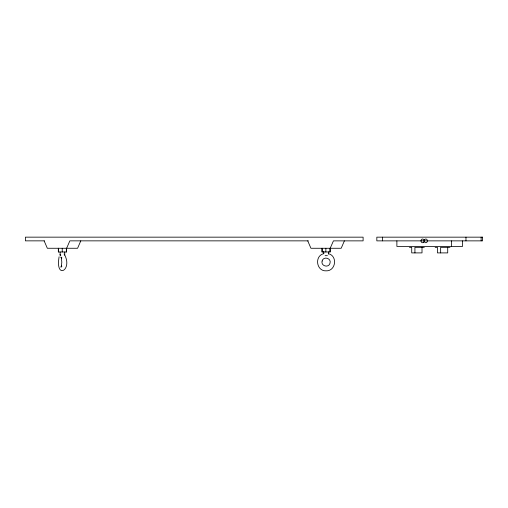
<?xml version="1.0" encoding="UTF-8"?>
<svg xmlns="http://www.w3.org/2000/svg" width="508" height="508" viewBox="0 0 508 508"><rect width="100%" height="100%" fill="white"/><g stroke="black" fill="none" stroke-linecap="round" stroke-linejoin="round"><path stroke-width="0.76" d="M60.128 255.168L60.128 252.038M321.958 248.272L321.958 251.974L330.187 251.974L330.187 248.272L333.439 240.868L363.106 240.868L363.106 237.166L25.4 237.153L25.4 240.856L44.412 240.856M322.18 251.974L322.18 248.272M325.857 251.974L325.857 248.272M328.378 254.127L328.378 251.816M329.971 251.974L329.971 248.272M59.106 256.75C54.991 280.683 73.565 269.545 64.084 253.936M80.791 240.856L77.584 248.266L47.339 248.266L44.133 240.856M344.399 240.868L341.185 248.272L310.94 248.272L307.727 240.868M59.995 254.787L60.312 254.324M61.874 266.294L60.871 267.189L61.493 265.824L61.373 266.224L61.817 262.103L61.373 257.988L61.493 258.382L60.871 257.023L61.874 257.918M323.818 253.663C314.249 255.797 316.262 271.266 326.072 270.847C335.883 271.266 337.896 255.797 328.327 253.663M308.375 240.862L69.844 240.856L66.624 248.266L66.561 251.974L58.331 251.974L58.331 248.272M409.454 247.345L411.715 247.345L411.715 252.901L422.008 252.901L422.008 247.345M424.263 247.345L414.915 247.345L414.934 252.901M435.159 247.345L437.445 247.345L437.445 252.901L447.713 252.901L447.713 247.345M449.974 247.345L440.639 247.345L440.652 252.901M60.135 255.67L60.808 255.67M325.101 255.67L327.406 255.67M481.133 237.16L481.133 240.868M465.969 237.16L465.969 240.868M462.547 240.868L462.547 246.418L396.881 246.418L396.881 240.868M451.504 240.868L451.504 246.418M382.416 237.16L382.416 240.868M323.767 251.32L323.767 253.683M66.345 248.272L66.345 251.974M64.764 252.025L64.764 255.149M62.23 248.272L62.23 251.974M58.553 248.272L58.553 251.974M322.116 261.042C320.554 266.084 328.866 268.326 330.029 263.169C331.591 258.127 323.285 255.886 322.116 261.042M482.6 237.16L376.828 237.16L376.828 240.868L482.6 240.868L482.6 237.16M424.409 239.941A1.854 1.607 90 0 0 425.799 242.716A1.854 1.607 90 0 0 427.19 239.941A1.854 1.607 90 0 0 424.409 239.941M423.723 242.176A1.854 1.607 -90 0 0 423.005 239.078A1.854 1.607 -90 0 0 421.037 241.344A1.854 1.607 -90 0 0 423.723 242.176"/></g></svg>
